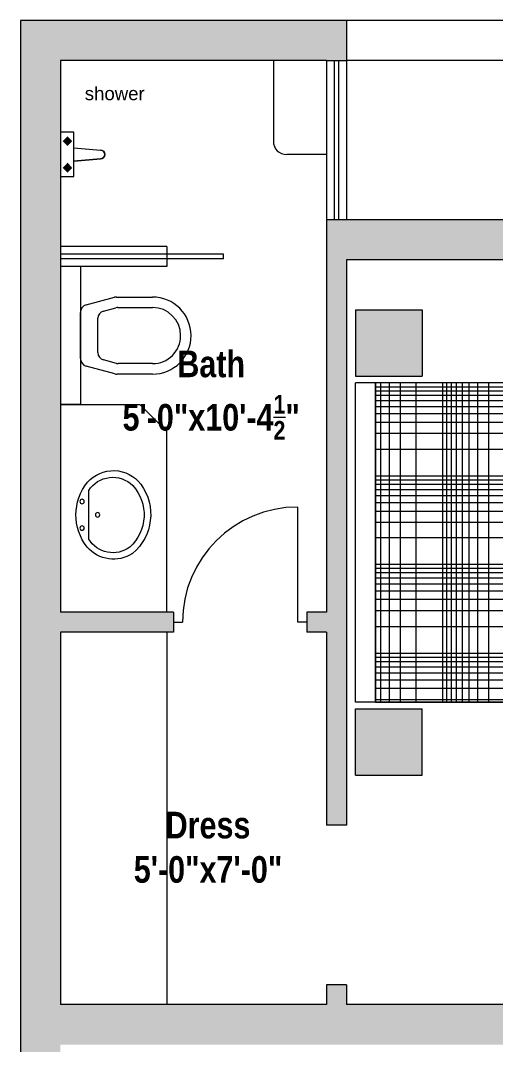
# Model space of a CAD drawing. Header units: inches. Extents: x 22513 to 23848, y -2930 to -2337.
# Drawn here: x 22547 to 22654.1, y -2567.6 to -2336.6 of the extents above; entities that cross this region are included whole.
import ezdxf

# ---------------------------------------------------------------- set-up
doc = ezdxf.new("R2010")
doc.units = ezdxf.units.IN
doc.header["$LTSCALE"] = 10
doc.header["$MEASUREMENT"] = 0
doc.layers.add('FURNITURE', color=144, linetype='Continuous', lineweight=9)
doc.layers.add('line', color=7, linetype='Continuous', lineweight=13)
doc.layers.add('text', color=7, linetype='Continuous')
doc.styles.add('DETAIL', font='arial.ttf', dxfattribs={"height": 6})
doc.styles.add('TECH', font='techb___.ttf', dxfattribs={"height": 2.5})

# ---------------------------------------------------------------- blocks, each defined once
blk = doc.blocks.new('FURN-G9')
at = {"layer": 'FURNITURE', "color": 1, "linetype": 'Continuous'}
for p, q in [((887.182337, 655.021351), (888.916124, 661.491932)), ((890.630915, 662.807728), (901.025324, 662.807728)), ((902.740107, 661.491932), (904.447954, 655.118184)), ((891.956415, 658.885518), (899.699816, 658.885518)), ((889.533014, 654.701588), (890.317018, 657.627553)), ((901.33922, 657.627553), (902.097284, 654.79842)), ((887.121851, 646.529988), (887.121851, 654.561879)), ((889.475176, 646.529988), (889.475176, 654.262318)), ((902.155115, 654.35915), (902.155115, 646.589253)), ((904.50844, 654.65868), (904.50844, 646.589253))]:
    blk.add_line(p, q, dxfattribs=at)
for centre, radius, start, end in [((890.630915, 661.03246), 1.77528, 90.000003, 164.999994), ((901.025324, 661.03246), 1.77528, 15.000006, 90.000003), ((891.956415, 657.188282), 1.697231, 90.000003, 164.999994), ((899.699816, 657.188282), 1.697231, 15, 90.000003), ((888.897127, 654.561879), 1.77528, 164.999994, 180.000005), ((891.172411, 654.262318), 1.697231, 164.999994, 180.000005), ((900.45788, 654.35915), 1.697231, 0, 14.999999), ((902.733164, 654.65868), 1.77528, 0, 15.000009), ((895.785608, 646.529988), 8.663759, 180.000005, 270.195344), ((895.785608, 646.529988), 6.31043, 180.000005, 270.195344), ((895.785402, 646.589253), 6.369707, 270.195344, 0), ((895.785402, 646.589253), 8.723038, 270.195344, 0)]:
    blk.add_arc(centre, radius, start, end, dxfattribs=at)
blk = doc.blocks.new('A$C798139F2')
at = {"layer": 'line', "color": 251}
for p, q in [((4.5, 31.21), (0, 31.21)), ((4.5, 31.21), (4.5, 0)), ((4.5, 0.09), (0, 0.09))]:
    blk.add_line(p, q, dxfattribs=at)
at = {"layer": 'line', "color": 251, "rotation": 90}
blk.add_blockref('FURN-G9', (667.31, -880.18), dxfattribs=at)
blk = doc.blocks.new('FURN-G98')
at = {"layer": 'FURNITURE', "color": 1, "linetype": 'Continuous'}
blk.add_line((867.673189, 659.27866), (867.673189, 648.278812), dxfattribs=at)
for centre in [(866.173189, 656.77866), (869.673128, 653.778721), (866.173189, 650.778721)]:
    blk.add_circle(centre, 0.5, dxfattribs=at)
for centre, radius, start, end in [((873.265024, 655.968662), 7.8163, 57.012296, 139.055862), ((876.518831, 653.776676), 11.720215, 141.386282, 218.875925), ((873.124514, 655.949619), 6.387447, 53.629163, 148.588197), ((870.312021, 653.786716), 9.845939, 317.647236, 47.905256), ((870.111383, 653.686008), 11.533569, 323.756458, 50.028127), ((873.219522, 651.608158), 7.800024, 221.687136, 322.568114), ((873.089006, 651.754307), 6.435084, 212.689741, 314.36115)]:
    blk.add_arc(centre, radius, start, end, dxfattribs=at)
blk = doc.blocks.new('FURN-G7')
at = {"layer": 'FURNITURE', "color": 181, "linetype": 'Continuous'}
for p, q in [((849.541348, 555.102644), (849.541348, 498.999644)), ((852.040348, 555.102644), (852.040348, 496.500644)), ((853.978348, 555.102644), (853.978348, 494.562644)), ((855.562348, 555.102644), (855.562348, 492.978644)), ((856.903348, 555.102644), (856.903348, 491.637644)), ((858.061348, 555.102644), (858.061348, 490.479644)), ((859.084348, 555.102644), (859.084348, 489.456644)), ((859.999348, 555.102644), (859.999348, 488.541644)), ((866.020348, 555.102644), (866.020348, 482.520644)), ((869.542348, 481.605644), (869.542348, 555.102644)), ((872.041348, 481.605644), (872.041348, 555.102644)), ((873.979348, 481.605644), (873.979348, 555.102644)), ((875.563348, 481.605644), (875.563348, 555.102644)), ((876.904348, 481.605644), (876.904348, 555.102644)), ((878.062348, 481.605644), (878.062348, 555.102644)), ((879.085348, 481.605644), (879.085348, 555.102644)), ((880.000348, 481.605644), (880.000348, 555.102644)), ((886.021348, 481.605644), (886.021348, 555.102644)), ((889.540348, 555.102644), (889.540348, 481.605644)), ((892.039348, 555.102644), (892.039348, 481.605644)), ((893.977348, 555.102644), (893.977348, 481.605644)), ((895.561348, 555.102644), (895.561348, 481.605644)), ((896.902348, 555.102644), (896.902348, 481.605644)), ((898.060348, 555.102644), (898.060348, 481.605644)), ((899.083348, 555.102644), (899.083348, 481.605644)), ((899.998348, 555.102644), (899.998348, 481.605644)), ((906.019348, 555.102644), (906.019348, 481.605644)), ((909.541348, 481.605644), (909.541348, 555.102644)), ((912.040348, 481.605644), (912.040348, 555.102644)), ((913.978348, 481.605644), (913.978348, 555.102644)), ((915.562348, 481.605644), (915.562348, 555.102644)), ((916.903348, 481.605644), (916.903348, 555.102644)), ((918.061348, 481.605644), (918.061348, 555.102644)), ((919.084348, 481.605644), (919.084348, 555.102644)), ((919.999348, 481.605644), (919.999348, 555.102644)), ((920.938348, 553.980644), (848.938348, 553.980644)), ((920.938348, 552.042644), (848.938348, 552.042644)), ((920.938348, 549.543644), (848.938348, 549.543644)), ((920.938348, 546.021644), (848.938348, 546.021644)), ((920.938348, 540.000644), (848.938348, 540.000644)), ((920.938348, 539.085644), (848.938348, 539.085644)), ((920.938348, 538.062644), (848.938348, 538.062644)), ((920.938348, 536.901644), (848.938348, 536.901644)), ((920.938348, 535.563644), (848.938348, 535.563644)), ((848.938348, 533.979644), (920.938348, 533.979644)), ((848.938348, 532.041644), (920.938348, 532.041644)), ((848.938348, 529.542644), (920.938348, 529.542644)), ((848.938348, 526.020644), (920.938348, 526.020644)), ((848.938348, 519.999644), (920.938348, 519.999644)), ((848.938348, 519.084644), (920.938348, 519.084644)), ((848.938348, 518.061644), (920.938348, 518.061644)), ((848.938348, 516.900644), (920.938348, 516.900644)), ((848.938348, 515.562644), (920.938348, 515.562644)), ((920.938348, 513.981644), (848.938348, 513.981644)), ((920.938348, 512.043644), (848.938348, 512.043644)), ((920.938348, 509.544644), (848.938348, 509.544644)), ((920.938348, 506.022644), (848.938348, 506.022644)), ((920.938348, 500.001644), (848.938348, 500.001644)), ((920.938348, 499.086644), (849.454348, 499.086644)), ((920.938348, 498.063644), (850.477348, 498.063644)), ((920.938348, 496.902644), (851.638348, 496.902644)), ((920.938348, 495.564644), (852.976348, 495.564644)), ((854.560348, 493.980644), (920.938348, 493.980644)), ((856.498348, 492.042644), (920.938348, 492.042644)), ((858.997348, 489.543644), (920.938348, 489.543644)), ((862.519348, 486.021644), (920.938348, 486.021644))]:
    blk.add_line(p, q, dxfattribs=at)
blk = doc.blocks.new('FURN-G6')
at = {"layer": 'FURNITURE', "color": 7, "linetype": 'Continuous'}
for p, q in [((832.438348, 559.602644), (847.438348, 559.602644)), ((847.438348, 559.602644), (847.438348, 544.602644)), ((848.938348, 481.602644), (848.938348, 559.602644)), ((848.938348, 559.602644), (920.938348, 559.602644)), ((920.938348, 481.602644), (920.938348, 559.602644)), ((922.438348, 559.602644), (922.438348, 544.602644)), ((937.438348, 559.602644), (922.438348, 559.602644)), ((937.438348, 559.602644), (937.438348, 544.602644)), ((832.438348, 544.602644), (847.438348, 544.602644)), ((937.438348, 544.602644), (922.438348, 544.602644)), ((848.938348, 481.602644), (920.938348, 481.602644))]:
    blk.add_line(p, q, dxfattribs=at)
blk = doc.blocks.new('FURN-G5')
at = {"layer": 'FURNITURE', "color": 7, "linetype": 'Continuous'}
blk.add_line((832.438348, 559.602644), (832.438348, 544.602644), dxfattribs=at)
at = {"layer": 'FURNITURE'}
blk.add_blockref('FURN-G6', (0, 0), dxfattribs=at)
blk = doc.blocks.new('qer')
at = {"layer": 'FURNITURE', "color": 7, "linetype": 'Continuous'}
blk.add_line((7137.06, 933), (7137.06, 1005), dxfattribs=at)
at = {"layer": 'FURNITURE'}
blk.add_line((7192.56, 933), (7210.56, 951), dxfattribs=at)
at = {"layer": 'FURNITURE', "color": 181, "linetype": 'Continuous'}
blk.add_lwpolyline([(7137.06, 1005), (7137.06, 933), (7192.56, 933), (7210.56, 951), (7210.56, 1005)], close=True, dxfattribs=at)
at = {"layer": 'FURNITURE', "color": 42, "linetype": 'Continuous'}
for points in [[(7132.56, 1021.5), (7132.56, 1006.5), (7147.56, 1021.5), (7147.56, 1006.5)], [(7132.56, 931.5), (7132.56, 916.5), (7147.56, 931.5), (7147.56, 916.5)]]:
    blk.add_solid(points, dxfattribs=at)
at = {"layer": 'FURNITURE', "rotation": 90}
for name in ['FURN-G5', 'FURN-G7']:
    blk.add_blockref(name, (7692.16, 84.06), dxfattribs=at)

msp = doc.modelspace()

# ---------------------------------------------------------------- hatches: boundary and pattern name
at = {"layer": 'line'}
h = msp.add_hatch(color=38, dxfattribs=at)
h.paths.add_polyline_path([(22555.991, -2852.517), (22546.991, -2852.517), (22546.991, -2881.017), (22551.491, -2881.017), (22551.491, -2872.017), (22555.991, -2872.017)])
h.paths.add_polyline_path([(22564.991, -2872.017), (22551.491, -2872.017), (22551.491, -2885.517), (22564.991, -2885.517)])
h.paths.add_polyline_path([(22726.991, -2872.017), (22711.991, -2872.017), (22711.991, -2885.517), (22726.991, -2885.517)])
h.paths.add_polyline_path([(22555.991, -2683.079), (22555.991, -2674.079), (22555.991, -2567.579), (22741.991, -2567.579), (22741.991, -2558.579), (22620.491, -2558.579), (22620.491, -2554.079), (22615.991, -2554.079), (22615.991, -2558.579), (22555.991, -2558.579), (22555.991, -2474.579), (22581.491, -2474.579), (22581.491, -2470.079), (22555.991, -2470.079), (22555.991, -2345.579), (22615.991, -2345.579), (22620.491, -2345.579), (22620.491, -2336.579), (22546.991, -2336.579), (22546.991, -2852.517), (22555.991, -2852.517)])
h.paths.add_polyline_path([(22656.491, -2381.579), (22620.491, -2381.579), (22615.991, -2381.579), (22615.991, -2386.079), (22615.991, -2470.079), (22611.491, -2470.079), (22611.491, -2474.579), (22615.991, -2474.579), (22615.991, -2518.079), (22620.491, -2518.079), (22620.491, -2390.579), (22656.491, -2390.579)], flags=17)
h.paths.add_polyline_path([(22797.491, -2381.579), (22788.491, -2381.579), (22752.491, -2381.579), (22752.491, -2390.579), (22788.491, -2390.579), (22788.491, -2558.579), (22783.991, -2558.579), (22783.991, -2567.579), (22825.991, -2567.579), (22825.991, -2558.579), (22797.491, -2558.579)])
h.paths.add_polyline_path([(22911.491, -2336.579), (22756.991, -2336.579), (22756.991, -2345.579), (22902.491, -2345.579), (22902.491, -2381.579), (22902.491, -2450.699), (22911.491, -2450.699)])
h.paths.add_polyline_path([(22911.491, -2498.699), (22902.491, -2498.699), (22902.491, -2558.579), (22873.991, -2558.579), (22873.991, -2567.579), (22902.491, -2567.579), (22902.491, -2572.829), (22911.491, -2572.829)])
h.paths.add_polyline_path([(22911.491, -2668.829), (22902.491, -2668.829), (22902.491, -2810.517), (22859.741, -2810.517), (22859.741, -2819.517), (22911.491, -2819.517)])
h.paths.add_polyline_path([(22763.741, -2810.517), (22720.991, -2810.517), (22720.991, -2806.017), (22711.991, -2806.017), (22711.991, -2819.517), (22763.741, -2819.517)])
h.paths.add_polyline_path([(22720.991, -2674.079), (22579.991, -2674.079), (22579.991, -2683.079), (22711.991, -2683.079), (22711.991, -2758.017), (22720.991, -2758.017)], flags=17)

# ---------------------------------------------------------------- linework, layer by layer
at = {"layer": 'FURNITURE', "color": 7, "linetype": 'Continuous'}
for p, q in [((22557.491, -2362.8), (22558.491, -2363.8)), ((22558.491, -2363.8), (22557.491, -2364.8)), ((22558.991, -2365.3), (22564.991, -2365.8)), ((22557.491, -2368.8), (22558.491, -2369.8)), ((22558.491, -2369.8), (22557.491, -2370.8)), ((22558.991, -2368.3), (22564.991, -2367.8))]:
    msp.add_line(p, q, dxfattribs=at)
msp.add_lwpolyline([(22555.991, -2361.8), (22555.991, -2371.8), (22558.991, -2371.8), (22558.991, -2361.8)], close=True, dxfattribs=at)
at = {"layer": 'FURNITURE', "color": 51, "linetype": 'Continuous'}
msp.add_lwpolyline([(22564.991, -2367.8), (22558.991, -2368.3), (22558.991, -2365.3), (22564.991, -2365.8, -1)], format="xyb", close=True, dxfattribs=at)
at = {"layer": 'FURNITURE', "color": 7, "linetype": 'Continuous'}
msp.add_arc((22564.991, -2366.8), 1, 270, 90, dxfattribs=at)
at = {"layer": 'FURNITURE', "color": 162, "linetype": 'Continuous'}
msp.add_solid([(22557.491, -2364.8), (22556.491, -2363.8), (22558.491, -2363.8), (22557.491, -2362.8)], dxfattribs=at)
at = {"layer": 'FURNITURE', "color": 1, "linetype": 'Continuous'}
msp.add_solid([(22558.491, -2369.8), (22557.491, -2370.8), (22557.491, -2368.8), (22556.491, -2369.8)], dxfattribs=at)
at = {"layer": 'line'}
for p, q in [((22546.991, -2336.579), (22546.991, -2852.517)), ((22620.491, -2336.579), (22620.491, -2381.579)), ((22555.991, -2345.579), (22555.991, -2470.079)), ((22615.991, -2345.579), (22615.991, -2386.079)), ((22617.741, -2381.579), (22617.741, -2345.579)), ((22618.741, -2381.579), (22618.741, -2345.579)), ((22615.991, -2386.079), (22615.991, -2470.079)), ((22620.491, -2390.579), (22620.491, -2518.079)), ((22581.491, -2470.079), (22581.491, -2474.579)), ((22611.491, -2470.079), (22611.491, -2474.579)), ((22555.991, -2474.579), (22555.991, -2558.579)), ((22615.991, -2474.579), (22615.991, -2518.079)), ((22615.991, -2554.079), (22615.991, -2558.579)), ((22620.491, -2554.079), (22620.491, -2558.579))]:
    msp.add_line(p, q, dxfattribs=at)
at = {"layer": 'line', "color": 0}
for p, q in [((22620.491, -2336.579), (22546.991, -2336.579)), ((22615.991, -2345.579), (22555.991, -2345.579)), ((22615.991, -2345.579), (22620.491, -2345.579)), ((22620.491, -2381.579), (22615.991, -2381.579)), ((22788.491, -2381.579), (22620.491, -2381.579)), ((22615.991, -2386.079), (22615.991, -2386.079)), ((22788.491, -2390.579), (22620.491, -2390.579)), ((22609.491, -2472.329), (22609.491, -2446.329)), ((22581.491, -2470.079), (22555.991, -2470.079)), ((22615.991, -2470.079), (22611.491, -2470.079)), ((22581.491, -2472.329), (22583.491, -2472.329)), ((22611.491, -2472.329), (22609.491, -2472.329)), ((22581.491, -2474.579), (22555.991, -2474.579)), ((22615.991, -2474.579), (22611.491, -2474.579)), ((22620.491, -2518.079), (22615.991, -2518.079)), ((22620.491, -2554.079), (22615.991, -2554.079)), ((22615.991, -2558.579), (22555.991, -2558.579)), ((22741.991, -2558.579), (22620.491, -2558.579))]:
    msp.add_line(p, q, dxfattribs=at)
at = {"layer": 'line', "color": 8}
for p, q in [((22756.991, -2336.579), (22620.491, -2336.579)), ((22603.991, -2345.579), (22603.991, -2363.833)), ((22756.991, -2345.579), (22620.491, -2345.579)), ((22615.991, -2366.833), (22606.991, -2366.833)), ((22579.991, -2387.579), (22555.991, -2387.579)), ((22579.991, -2387.579), (22579.991, -2392.079)), ((22579.991, -2392.079), (22555.991, -2392.079)), ((22579.991, -2474.579), (22579.991, -2558.579))]:
    msp.add_line(p, q, dxfattribs=at)
at = {"layer": 'line', "color": 4}
for p, q in [((22592.767, -2389.329), (22555.991, -2389.329)), ((22592.767, -2390.329), (22555.991, -2390.329)), ((22592.767, -2390.329), (22592.767, -2389.329))]:
    msp.add_line(p, q, dxfattribs=at)
at = {"layer": 'line', "color": 251}
for p, q in [((22573.991, -2423.286), (22555.991, -2423.286)), ((22573.991, -2423.286), (22579.991, -2429.286)), ((22579.991, -2470.079), (22579.991, -2429.286))]:
    msp.add_line(p, q, dxfattribs=at)
at = {"layer": 'line', "color": 8}
msp.add_arc((22606.991, -2363.833), 3, 180, 270, dxfattribs=at)
at = {"layer": 'line', "color": 0}
msp.add_arc((22609.491, -2472.329), 26, 90, 180, dxfattribs=at)

# ---------------------------------------------------------------- block references
at = {"layer": 'FURNITURE'}
msp.add_blockref('qer', (15489.935, -3423.331), dxfattribs=at)
at = {"layer": 'FURNITURE', "xscale": -1, "rotation": 180}
msp.add_blockref('FURN-G98', (21694.691, -1794.309), dxfattribs=at)
at = {"layer": 'line'}
msp.add_blockref('A$C798139F2', (22555.991, -2423.286), dxfattribs=at)

# ---------------------------------------------------------------- texts
at = {"layer": 'line', "insert": (22561.48, -2351.559), "char_height": 3, "width": 9.35909, "attachment_point": 1, "style": 'DETAIL'}
msp.add_mtext('shower', dxfattribs=at)
at = {"layer": 'line', "insert": (22589.971, -2411.048), "char_height": 6, "attachment_point": 2, "style": 'TECH'}
msp.add_mtext('\\A1;Bath\\P5\'-0"x10\'-4{\\H0.7x;\\S1/2;}"', dxfattribs=at)
at = {"layer": 'text', "insert": (22589.261, -2515.08), "char_height": 6, "attachment_point": 2, "style": 'TECH'}
msp.add_mtext('Dress\\P5\'-0"x7\'-0"', dxfattribs=at)

doc.saveas('drawing.dxf')
